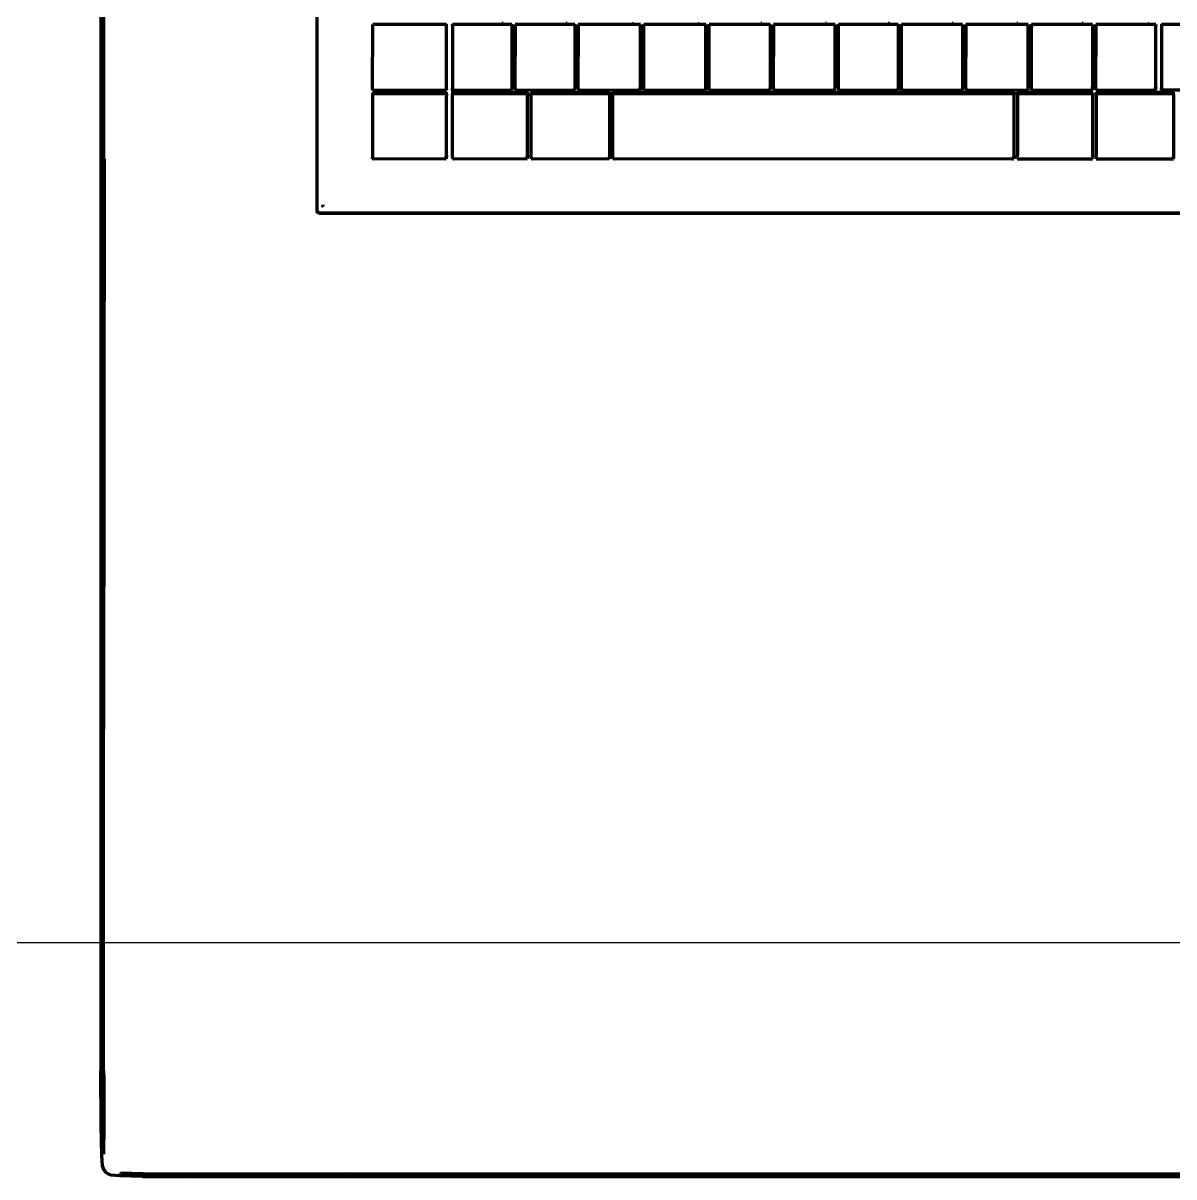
# Model space of a CAD drawing. Header units: millimetres. Extents: x 4307 to 31003, y 2809 to 20009.
# Drawn here: x 18839.5 to 19072.6, y 8490.6 to 8724.4 of the extents above; entities that cross this region are included whole.
import ezdxf

# ---------------------------------------------------------------- set-up
doc = ezdxf.new("R2010")
doc.units = ezdxf.units.MM
doc.layers.add('ProfileEdges', color=7, linetype='Continuous')

msp = doc.modelspace()

# ---------------------------------------------------------------- linework, layer by layer
for p, q in [((18910.26, 8711.13), (18910.35, 8711.13)), ((18910.26, 8710.79), (18910.35, 8710.79)), ((18910.35, 8710.79), (18910.6, 8710.79)), ((18924.89, 8710.79), (18925.15, 8710.79)), ((18925.15, 8710.79), (18925.24, 8710.79)), ((18926.55, 8711.13), (18926.47, 8711.13)), ((18926.47, 8710.79), (18926.55, 8710.79)), ((18926.55, 8710.79), (18926.81, 8710.79)), ((18938.15, 8710.79), (18938.41, 8710.79)), ((18938.5, 8711.13), (18938.41, 8711.13)), ((18938.41, 8710.79), (18938.5, 8710.79)), ((18939.27, 8711.13), (18939.18, 8711.13)), ((18939.18, 8710.79), (18939.27, 8710.79)), ((18950.91, 8710.79), (18951.17, 8710.79)), ((18951.25, 8711.13), (18951.17, 8711.13)), ((18951.17, 8710.79), (18951.25, 8710.79)), ((18952.03, 8711.13), (18951.94, 8711.13)), ((18951.94, 8710.79), (18952.03, 8710.79)), ((18964.17, 8710.79), (18964.43, 8710.79)), ((18964.51, 8711.13), (18964.42, 8711.13)), ((18964.43, 8710.79), (18964.51, 8710.79)), ((18965.2, 8710.79), (18965.28, 8710.79)), ((18977.67, 8711.13), (18977.41, 8711.13)), ((18977.41, 8710.79), (18977.67, 8710.79)), ((18977.75, 8711.13), (18977.67, 8711.13)), ((18977.67, 8710.79), (18977.75, 8710.79)), ((18978.44, 8710.79), (18978.52, 8710.79)), ((18978.52, 8710.79), (18978.78, 8710.79)), ((18990.81, 8711.13), (18990.47, 8711.13)), ((18990.47, 8710.79), (18990.73, 8710.79)), ((18990.73, 8710.79), (18990.81, 8710.79)), ((18991.5, 8710.79), (18991.58, 8710.79)), ((18991.58, 8710.79), (18991.84, 8710.79)), ((19003.94, 8711.13), (19003.6, 8711.13)), ((19003.6, 8710.79), (19003.85, 8710.79)), ((19003.85, 8710.79), (19003.94, 8710.79)), ((19004.71, 8711.13), (19004.62, 8711.13)), ((19004.62, 8710.79), (19004.71, 8710.79)), ((19004.71, 8710.79), (19004.97, 8710.79)), ((19016.37, 8710.79), (19016.62, 8710.79)), ((19016.71, 8711.13), (19016.62, 8711.13)), ((19016.62, 8710.79), (19016.71, 8710.79)), ((19017.48, 8711.13), (19017.39, 8711.13)), ((19017.39, 8710.79), (19017.48, 8710.79)), ((19029.43, 8710.79), (19029.68, 8710.79)), ((19029.77, 8711.13), (19029.68, 8711.13)), ((19029.68, 8710.79), (19029.77, 8710.79)), ((19030.54, 8711.13), (19030.45, 8711.13)), ((19030.45, 8710.79), (19030.54, 8710.79)), ((19042.68, 8710.79), (19042.94, 8710.79)), ((19043.03, 8711.13), (19042.94, 8711.13)), ((19042.94, 8710.79), (19043.03, 8710.79)), ((19043.71, 8710.79), (19043.8, 8710.79)), ((19043.8, 8710.79), (19044.05, 8710.79)), ((19055.74, 8710.79), (19056, 8710.79)), ((19056.09, 8711.13), (19056, 8711.13)), ((19056, 8710.79), (19056.09, 8710.79)), ((19056.77, 8710.79), (19056.86, 8710.79)), ((19056.86, 8710.79), (19057.11, 8710.79)), ((19068.53, 8710.79), (19068.68, 8710.79)), ((19068.74, 8710.81), (19068.87, 8710.79)), ((19068.87, 8711.13), (19068.79, 8711.13)), ((19070.05, 8711.13), (19070.14, 8711.13)), ((19070.05, 8710.79), (19070.14, 8710.79)), ((19070.14, 8710.79), (19070.39, 8710.79)), ((18910.22, 8696.87), (18910.3, 8696.87)), ((18910.3, 8696.87), (18924.89, 8696.84)), ((18925.11, 8696.89), (18925.24, 8696.87)), ((18925.17, 8697.21), (18925.24, 8697.21)), ((18926.55, 8697.21), (18926.47, 8697.21)), ((18926.47, 8696.87), (18926.55, 8696.87)), ((18926.55, 8696.87), (18941.34, 8696.84)), ((18941.55, 8696.89), (18941.68, 8696.87)), ((18941.68, 8697.21), (18941.6, 8697.21)), ((18942.45, 8697.21), (18942.37, 8697.21)), ((18942.37, 8696.87), (18942.45, 8696.87)), ((18942.45, 8696.87), (18957.91, 8696.84)), ((18958.25, 8697.21), (18957.91, 8697.21)), ((18958.16, 8696.87), (18958.25, 8696.87)), ((18958.93, 8696.87), (18959.02, 8696.87)), ((18959.02, 8696.87), (19039.82, 8696.84)), ((19040.16, 8697.21), (19039.82, 8697.21)), ((19040.07, 8696.87), (19040.16, 8696.87)), ((19040.84, 8696.87), (19040.93, 8696.87)), ((19040.93, 8696.87), (19056.03, 8696.87)), ((19056.12, 8697.21), (19056.03, 8697.21)), ((19056.03, 8696.87), (19056.12, 8696.87)), ((19056.8, 8696.87), (19056.89, 8696.87)), ((19056.89, 8696.87), (19072.41, 8696.87)), ((19072.5, 8697.21), (19072.16, 8697.21)), ((19072.41, 8696.87), (19072.5, 8696.87)), ((18900.08, 8687.34), (18900.08, 8687.31)), ((18900.08, 8687.31), (18900.13, 8687.31)), ((18900.08, 8687.31), (18900.1, 8687.11)), ((18900.13, 8687.31), (18900.23, 8687.14)), ((18899.16, 8686.3), (18899.26, 8686.17)), ((18899.26, 8686.17), (18899.26, 8686.42)), ((18899.26, 8686.17), (18899.33, 8686.12))]:
    msp.add_line(p, q)
msp.add_lwpolyline([(17159.58, 9782.64), (19682.84, 9782.64), (19682.84, 8537.98), (17159.58, 8537.98)], close=True)
at = {"layer": 'ProfileEdges', "lineweight": 211}
for p, q in [((18855.23, 8804.13), (18855.23, 8530.46)), ((18855.66, 8804.07), (18855.66, 8530.51)), ((18855.79, 8804.06), (18855.77, 8581.25)), ((18899.02, 8801.43), (18899.02, 8686.16)), ((18855.43, 8780.42), (18855.42, 8724.34)), ((18855.36, 8554.11), (18855.42, 8724.34)), ((18855.43, 8554.1), (18855.42, 8724.34)), ((18910.28, 8711.43), (18910.32, 8723.54)), ((18910.35, 8724.04), (18910.3, 8724.04)), ((18910.3, 8724.04), (18910.32, 8723.92)), ((18910.32, 8723.92), (18910.35, 8724.04)), ((18910.32, 8723.54), (18910.32, 8723.92)), ((18925.19, 8724.04), (18910.35, 8724.04)), ((18925.22, 8723.92), (18925.19, 8724.04)), ((18925.24, 8724.04), (18925.19, 8724.04)), ((18925.22, 8723.92), (18925.24, 8724.04)), ((18925.22, 8711.05), (18925.22, 8723.92)), ((18926.54, 8724.05), (18926.47, 8724.04)), ((18926.49, 8723.92), (18926.47, 8724.04)), ((18926.54, 8724.05), (18926.49, 8723.92)), ((18926.49, 8723.92), (18926.49, 8711.43)), ((18938.44, 8724.04), (18926.54, 8724.05)), ((18936.73, 8724.27), (18936.48, 8724.27)), ((18938.44, 8724.04), (18938.47, 8723.92)), ((18938.5, 8724.04), (18938.44, 8724.04)), ((18938.5, 8724.04), (18938.47, 8723.92)), ((18938.47, 8723.92), (18938.47, 8711.43)), ((18939.2, 8723.92), (18939.18, 8724.04)), ((18939.23, 8724.04), (18939.18, 8724.04)), ((18939.18, 8711.13), (18939.2, 8723.92)), ((18939.2, 8723.92), (18939.23, 8724.04)), ((18951.2, 8724.04), (18939.23, 8724.04)), ((18949.66, 8724.27), (18949.44, 8724.27)), ((18951.2, 8724.04), (18951.23, 8723.92)), ((18951.25, 8724.04), (18951.2, 8724.04)), ((18951.25, 8724.04), (18951.23, 8723.92)), ((18951.23, 8723.92), (18951.23, 8711.43)), ((18951.99, 8724.04), (18951.94, 8724.04)), ((18951.96, 8723.92), (18951.94, 8724.04)), ((18951.94, 8711.13), (18951.96, 8723.92)), ((18951.96, 8723.92), (18951.99, 8724.04)), ((18964.4, 8724.05), (18951.99, 8724.04)), ((18963.11, 8724.22), (18962.94, 8724.22)), ((18964.4, 8724.05), (18964.43, 8723.93)), ((18964.51, 8724.04), (18964.4, 8724.05)), ((18964.43, 8723.93), (18964.49, 8723.54)), ((18964.51, 8724.04), (18964.49, 8723.54)), ((18964.49, 8723.54), (18964.49, 8711.43)), ((18965.27, 8724.04), (18965.2, 8724.04)), ((18965.22, 8723.92), (18965.2, 8724.04)), ((18965.2, 8711.13), (18965.22, 8723.92)), ((18965.27, 8724.04), (18965.22, 8723.92)), ((18977.64, 8724.05), (18965.27, 8724.04)), ((18976.42, 8724.22), (18976.24, 8724.22)), ((18977.64, 8724.05), (18977.67, 8723.93)), ((18977.75, 8724.04), (18977.64, 8724.05)), ((18977.67, 8723.93), (18977.73, 8723.54)), ((18977.75, 8724.04), (18977.73, 8723.54)), ((18977.73, 8723.54), (18977.73, 8711.43)), ((18978.46, 8723.92), (18978.44, 8724.04)), ((18978.49, 8724.04), (18978.44, 8724.04)), ((18978.44, 8711.13), (18978.46, 8723.92)), ((18978.46, 8723.92), (18978.49, 8724.04)), ((18990.76, 8724.04), (18978.49, 8724.04)), ((18989.13, 8724.27), (18988.92, 8724.27)), ((18990.76, 8724.04), (18990.79, 8723.92)), ((18990.81, 8724.04), (18990.76, 8724.04)), ((18990.81, 8724.04), (18990.79, 8723.92)), ((18990.79, 8723.92), (18990.79, 8711.43)), ((18991.57, 8724.04), (18991.5, 8724.04)), ((18991.52, 8723.92), (18991.5, 8724.04)), ((18991.5, 8711.13), (18991.52, 8723.92)), ((18991.57, 8724.04), (18991.52, 8723.92)), ((19003.89, 8724.04), (18991.57, 8724.04)), ((19002.22, 8724.27), (19002, 8724.27)), ((19003.89, 8724.04), (19003.92, 8723.92)), ((19003.94, 8724.04), (19003.89, 8724.04)), ((19003.94, 8724.04), (19003.92, 8723.92)), ((19003.92, 8723.92), (19003.92, 8711.43)), ((19004.65, 8723.92), (19004.62, 8724.04)), ((19004.68, 8724.04), (19004.62, 8724.04)), ((19004.62, 8711.13), (19004.65, 8723.92)), ((19004.65, 8723.92), (19004.68, 8724.04)), ((19016.66, 8724.04), (19004.68, 8724.04)), ((19014.93, 8724.27), (19014.72, 8724.27)), ((19016.66, 8724.04), (19016.69, 8723.92)), ((19016.71, 8724.04), (19016.66, 8724.04)), ((19016.71, 8724.04), (19016.69, 8723.92)), ((19016.69, 8723.92), (19016.69, 8711.43)), ((19017.42, 8723.92), (19017.39, 8724.04)), ((19017.45, 8724.04), (19017.39, 8724.04)), ((19017.39, 8711.13), (19017.42, 8723.92)), ((19017.42, 8723.92), (19017.45, 8724.04)), ((19029.72, 8724.04), (19017.45, 8724.04)), ((19027.87, 8724.27), (19027.65, 8724.27)), ((19029.72, 8724.04), (19029.75, 8723.92)), ((19029.77, 8724.04), (19029.72, 8724.04)), ((19029.77, 8724.04), (19029.75, 8723.92)), ((19029.75, 8723.92), (19029.75, 8711.43)), ((19030.5, 8724.04), (19030.45, 8724.04)), ((19030.48, 8723.92), (19030.45, 8724.04)), ((19030.45, 8711.13), (19030.48, 8723.54)), ((19030.48, 8723.92), (19030.5, 8724.04)), ((19030.48, 8723.54), (19030.48, 8723.92)), ((19042.98, 8724.04), (19030.5, 8724.04)), ((19040.93, 8724.27), (19040.72, 8724.27)), ((19042.98, 8724.04), (19043.01, 8723.92)), ((19043.03, 8724.04), (19042.98, 8724.04)), ((19043.03, 8724.04), (19043.01, 8723.92)), ((19043.01, 8723.92), (19043.01, 8711.43)), ((19043.76, 8724.04), (19043.71, 8724.04)), ((19043.73, 8723.92), (19043.71, 8724.04)), ((19043.71, 8711.13), (19043.73, 8723.92)), ((19043.73, 8723.92), (19043.76, 8724.04)), ((19043.8, 8724.04), (19043.76, 8724.04)), ((19056.04, 8724.04), (19043.8, 8724.04)), ((19043.8, 8723.53), (19043.8, 8724.04)), ((19054.21, 8724.27), (19053.99, 8724.27)), ((19056.07, 8723.92), (19056.04, 8724.04)), ((19056.09, 8724.04), (19056.04, 8724.04)), ((19056.09, 8724.04), (19056.07, 8723.92)), ((19056.07, 8723.92), (19056.07, 8711.43)), ((19056.79, 8723.92), (19056.77, 8724.04)), ((19056.82, 8724.04), (19056.77, 8724.04)), ((19056.77, 8711.13), (19056.79, 8723.92)), ((19056.79, 8723.92), (19056.82, 8724.04)), ((19068.8, 8724.05), (19056.82, 8724.04)), ((19067.51, 8724.22), (19067.33, 8724.22)), ((19068.8, 8724.05), (19068.85, 8723.54)), ((19068.87, 8724.04), (19068.8, 8724.05)), ((19068.87, 8724.04), (19068.85, 8723.54)), ((19068.85, 8723.54), (19068.85, 8711.43)), ((19070.12, 8724.04), (19070.05, 8724.04)), ((19070.05, 8724.04), (19070.07, 8723.92)), ((19070.07, 8723.92), (19070.05, 8711.13)), ((19070.12, 8724.04), (19070.07, 8723.92)), ((19104.65, 8724.04), (19070.12, 8724.04)), ((18910.26, 8711.13), (18910.28, 8711.43)), ((18910.28, 8711.05), (18910.26, 8711.13)), ((18910.28, 8711.05), (18910.26, 8710.79)), ((18910.35, 8710.79), (18910.28, 8711.05)), ((18910.35, 8710.79), (18910.6, 8710.7)), ((18924.89, 8710.7), (18910.6, 8710.7)), ((18924.89, 8710.7), (18925.15, 8710.79)), ((18925.22, 8711.05), (18925.15, 8710.79)), ((18925.24, 8710.79), (18925.22, 8711.05)), ((18926.49, 8711.43), (18926.47, 8711.13)), ((18926.49, 8711.05), (18926.47, 8711.13)), ((18926.47, 8710.79), (18926.49, 8711.05)), ((18926.47, 8710.79), (18926.47, 8710.38)), ((18926.49, 8711.05), (18926.55, 8710.79)), ((18926.55, 8710.79), (18926.81, 8710.7)), ((18938.15, 8710.7), (18926.81, 8710.7)), ((18938.41, 8710.79), (18938.15, 8710.7)), ((18938.41, 8710.79), (18938.47, 8711.05)), ((18938.47, 8711.43), (18938.5, 8711.13)), ((18938.5, 8711.13), (18938.47, 8711.05)), ((18938.5, 8710.79), (18938.47, 8711.05)), ((18939.18, 8711.13), (18939.2, 8711.05)), ((18939.2, 8711.05), (18939.18, 8710.79)), ((18939.27, 8710.79), (18939.2, 8711.05)), ((18939.27, 8710.79), (18939.37, 8710.79)), ((18939.37, 8710.79), (18939.52, 8710.7)), ((18950.91, 8710.75), (18939.52, 8710.7)), ((18951.17, 8710.79), (18950.91, 8710.75)), ((18951.17, 8710.79), (18951.23, 8711.05)), ((18951.23, 8711.43), (18951.25, 8711.13)), ((18951.25, 8711.13), (18951.23, 8711.05)), ((18951.25, 8710.79), (18951.23, 8711.05)), ((18951.96, 8711.05), (18951.94, 8711.13)), ((18951.96, 8711.05), (18951.94, 8710.79)), ((18952.03, 8710.79), (18951.96, 8711.05)), ((18952.03, 8710.79), (18952.13, 8710.79)), ((18952.28, 8710.7), (18952.13, 8710.79)), ((18964.17, 8710.75), (18952.28, 8710.7)), ((18964.43, 8710.79), (18964.17, 8710.75)), ((18964.49, 8711.43), (18964.42, 8711.13)), ((18964.43, 8711.04), (18964.42, 8711.13)), ((18964.43, 8710.79), (18964.43, 8711.04)), ((18964.49, 8711.43), (18964.51, 8711.13)), ((18964.51, 8710.79), (18964.51, 8711.13)), ((18965.22, 8711.05), (18965.2, 8711.13)), ((18965.2, 8710.79), (18965.22, 8711.05)), ((18965.28, 8710.79), (18965.22, 8711.05)), ((18965.28, 8710.79), (18965.39, 8710.79)), ((18965.54, 8710.7), (18965.39, 8710.79)), ((18977.41, 8710.75), (18965.54, 8710.7)), ((18977.67, 8710.79), (18977.41, 8710.75)), ((18977.73, 8711.43), (18977.67, 8711.13)), ((18977.67, 8711.13), (18977.67, 8710.79)), ((18977.73, 8711.43), (18977.75, 8711.13)), ((18977.75, 8710.79), (18977.75, 8711.13)), ((18978.46, 8711.05), (18978.44, 8711.13)), ((18978.44, 8710.79), (18978.46, 8711.05)), ((18978.46, 8711.05), (18978.52, 8710.79)), ((18978.78, 8710.7), (18978.52, 8710.79)), ((18990.47, 8710.75), (18978.78, 8710.7)), ((18990.73, 8710.79), (18990.47, 8710.75)), ((18990.73, 8710.79), (18990.79, 8711.05)), ((18990.79, 8711.43), (18990.81, 8711.13)), ((18990.81, 8711.13), (18990.79, 8711.05)), ((18990.81, 8710.79), (18990.79, 8711.05)), ((18991.5, 8711.13), (18991.52, 8711.05)), ((18991.52, 8711.05), (18991.5, 8710.79)), ((18991.52, 8711.05), (18991.58, 8710.79)), ((18991.84, 8710.7), (18991.58, 8710.79)), ((19003.6, 8710.75), (18991.84, 8710.7)), ((19003.85, 8710.79), (19003.6, 8710.75)), ((19003.85, 8710.79), (19003.92, 8711.05)), ((19003.92, 8711.43), (19003.94, 8711.13)), ((19003.92, 8711.05), (19003.94, 8711.13)), ((19003.94, 8710.79), (19003.92, 8711.05)), ((19004.62, 8711.13), (19004.65, 8711.05)), ((19004.65, 8711.05), (19004.62, 8710.79)), ((19004.65, 8711.05), (19004.71, 8710.79)), ((19004.71, 8710.79), (19004.97, 8710.7)), ((19016.37, 8710.75), (19004.97, 8710.7)), ((19016.37, 8710.75), (19016.62, 8710.79)), ((19016.62, 8710.79), (19016.69, 8711.05)), ((19016.69, 8711.43), (19016.71, 8711.13)), ((19016.71, 8711.13), (19016.69, 8711.05)), ((19016.71, 8710.79), (19016.69, 8711.05)), ((19017.42, 8711.05), (19017.39, 8711.13)), ((19017.39, 8710.79), (19017.42, 8711.05)), ((19017.42, 8711.05), (19017.48, 8710.79)), ((19017.48, 8710.79), (19017.58, 8710.79)), ((19017.58, 8710.79), (19017.74, 8710.7)), ((19029.43, 8710.75), (19017.74, 8710.7)), ((19029.43, 8710.75), (19029.68, 8710.79)), ((19029.68, 8710.79), (19029.75, 8711.05)), ((19029.75, 8711.43), (19029.77, 8711.13)), ((19029.75, 8711.05), (19029.77, 8711.13)), ((19029.77, 8710.79), (19029.75, 8711.05)), ((19030.45, 8711.13), (19030.48, 8711.05)), ((19030.48, 8711.05), (19030.45, 8710.79)), ((19030.54, 8710.79), (19030.48, 8711.05)), ((19030.54, 8710.79), (19030.65, 8710.79)), ((19030.8, 8710.7), (19030.65, 8710.79)), ((19042.68, 8710.75), (19030.8, 8710.7)), ((19042.68, 8710.75), (19042.94, 8710.79)), ((19042.94, 8710.79), (19043.01, 8711.05)), ((19043.01, 8711.43), (19043.03, 8711.13)), ((19043.01, 8711.05), (19043.03, 8711.13)), ((19043.03, 8710.79), (19043.01, 8711.05)), ((19043.73, 8711.05), (19043.71, 8711.13)), ((19043.71, 8710.79), (19043.73, 8711.05)), ((19043.73, 8711.05), (19043.8, 8710.79)), ((19044.05, 8710.7), (19043.8, 8710.79)), ((19055.74, 8710.75), (19044.05, 8710.7)), ((19056, 8710.79), (19055.74, 8710.75)), ((19056, 8710.79), (19056.07, 8711.05)), ((19056.09, 8711.13), (19056.07, 8711.43)), ((19056.07, 8711.05), (19056.09, 8711.13)), ((19056.09, 8710.79), (19056.07, 8711.05)), ((19056.79, 8711.05), (19056.77, 8711.13)), ((19056.77, 8710.79), (19056.79, 8711.05)), ((19056.79, 8711.05), (19056.86, 8710.79)), ((19056.86, 8710.79), (19057.11, 8710.7)), ((19068.53, 8710.75), (19057.11, 8710.7)), ((19068.68, 8710.79), (19068.53, 8710.75)), ((19068.74, 8710.81), (19068.68, 8710.79)), ((19068.74, 8710.81), (19068.79, 8711.04)), ((19068.85, 8711.43), (19068.79, 8711.13)), ((19068.79, 8711.13), (19068.79, 8711.04)), ((19068.85, 8711.43), (19068.87, 8711.13)), ((19068.87, 8710.79), (19068.87, 8711.13)), ((19070.07, 8711.05), (19070.05, 8711.13)), ((19070.05, 8710.79), (19070.07, 8711.05)), ((19070.07, 8711.05), (19070.14, 8710.79)), ((19070.39, 8710.75), (19070.14, 8710.79)), ((19104.37, 8710.75), (19070.39, 8710.75)), ((18910.28, 8709.92), (18910.24, 8697.13)), ((18925.24, 8710.38), (18910.26, 8710.38)), ((18910.26, 8710.04), (18910.28, 8709.92)), ((18910.31, 8710.04), (18910.26, 8710.04)), ((18910.28, 8709.92), (18910.31, 8710.04)), ((18910.31, 8710.04), (18910.34, 8710.19)), ((18925.17, 8710.04), (18910.31, 8710.04)), ((18910.6, 8710.28), (18910.34, 8710.19)), ((18924.89, 8710.28), (18910.6, 8710.28)), ((18924.89, 8710.28), (18925.15, 8710.19)), ((18925.15, 8710.19), (18925.17, 8710.04)), ((18925.24, 8710.04), (18925.17, 8710.04)), ((18925.17, 8710.04), (18925.22, 8709.55)), ((18925.24, 8710.04), (18925.22, 8709.55)), ((18925.22, 8697.51), (18925.22, 8709.55)), ((18925.24, 8710.04), (18925.24, 8710.38)), ((18926.47, 8710.38), (18941.68, 8710.38)), ((18926.47, 8710.38), (18926.47, 8710.04)), ((18926.54, 8710.04), (18926.47, 8710.04)), ((18926.49, 8709.92), (18926.47, 8710.04)), ((18926.47, 8697.21), (18926.49, 8709.92)), ((18926.54, 8710.04), (18926.49, 8709.92)), ((18926.59, 8710.17), (18926.54, 8710.04)), ((18941.6, 8710.04), (18926.54, 8710.04)), ((18926.81, 8710.28), (18926.59, 8710.17)), ((18941.34, 8710.28), (18926.81, 8710.28)), ((18941.6, 8710.19), (18941.34, 8710.28)), ((18941.6, 8710.19), (18941.6, 8710.04)), ((18941.68, 8710.04), (18941.6, 8710.04)), ((18941.6, 8709.85), (18941.6, 8710.04)), ((18941.6, 8709.85), (18941.66, 8709.55)), ((18941.68, 8710.04), (18941.66, 8709.55)), ((18941.66, 8697.51), (18941.66, 8709.55)), ((18941.68, 8710.04), (18941.68, 8710.38)), ((18942.37, 8710.38), (18942.37, 8710.04)), ((18942.37, 8710.38), (18958.25, 8710.38)), ((18942.42, 8710.04), (18942.37, 8710.04)), ((18942.39, 8709.92), (18942.37, 8710.04)), ((18942.37, 8697.21), (18942.39, 8709.92)), ((18942.39, 8709.92), (18942.42, 8710.04)), ((18942.42, 8710.04), (18942.45, 8710.19)), ((18958.2, 8710.04), (18942.42, 8710.04)), ((18942.71, 8710.22), (18942.45, 8710.19)), ((18957.91, 8710.22), (18942.71, 8710.22)), ((18958.16, 8710.19), (18957.91, 8710.22)), ((18958.16, 8710.19), (18958.2, 8710.04)), ((18958.2, 8710.04), (18958.23, 8709.92)), ((18958.25, 8710.04), (18958.2, 8710.04)), ((18958.25, 8710.04), (18958.23, 8709.92)), ((18958.23, 8709.92), (18958.23, 8697.51)), ((18958.25, 8710.04), (18958.25, 8710.38)), ((18958.93, 8710.38), (19040.16, 8710.38)), ((18958.93, 8710.04), (18958.93, 8710.38)), ((18959.01, 8710.04), (18958.93, 8710.04)), ((18958.95, 8709.92), (18958.93, 8710.04)), ((18958.93, 8697.21), (18958.95, 8709.92)), ((18959.01, 8710.04), (18958.95, 8709.92)), ((18959.06, 8710.17), (18959.01, 8710.04)), ((19040.11, 8710.04), (18959.01, 8710.04)), ((18959.28, 8710.28), (18959.06, 8710.17)), ((19039.82, 8710.28), (18959.28, 8710.28)), ((19039.82, 8710.28), (19040.07, 8710.19)), ((19040.07, 8710.19), (19040.11, 8710.04)), ((19040.16, 8710.04), (19040.11, 8710.04)), ((19040.11, 8710.04), (19040.14, 8709.92)), ((19040.16, 8710.04), (19040.14, 8709.92)), ((19040.14, 8709.92), (19040.14, 8697.51)), ((19040.16, 8710.38), (19040.16, 8710.04)), ((19040.84, 8710.38), (19056.11, 8710.38)), ((19040.84, 8710.04), (19040.84, 8710.38)), ((19040.89, 8710.04), (19040.84, 8710.04)), ((19040.87, 8709.92), (19040.84, 8710.04)), ((19040.87, 8709.92), (19040.89, 8710.04)), ((19040.87, 8709.92), (19040.87, 8697.51)), ((19040.89, 8710.04), (19040.93, 8710.19)), ((19056.07, 8710.04), (19040.89, 8710.04)), ((19040.93, 8710.19), (19041.19, 8710.28)), ((19055.77, 8710.28), (19041.19, 8710.28)), ((19055.77, 8710.28), (19056.03, 8710.19)), ((19056.03, 8710.19), (19056.07, 8710.04)), ((19056.12, 8710.04), (19056.07, 8710.04)), ((19056.07, 8710.04), (19056.09, 8709.92)), ((19056.12, 8710.04), (19056.09, 8709.92)), ((19056.09, 8709.92), (19056.09, 8697.51)), ((19056.8, 8710.38), (19056.8, 8710.04)), ((19056.8, 8710.38), (19072.5, 8710.38)), ((19056.85, 8710.04), (19056.8, 8710.04)), ((19056.82, 8709.92), (19056.8, 8710.04)), ((19056.82, 8709.92), (19056.85, 8710.04)), ((19056.82, 8709.92), (19056.82, 8697.51)), ((19056.85, 8710.04), (19056.89, 8710.19)), ((19072.45, 8710.04), (19056.85, 8710.04)), ((19056.89, 8710.19), (19057.14, 8710.28)), ((19072.16, 8710.28), (19057.14, 8710.28)), ((19072.16, 8710.28), (19072.41, 8710.19)), ((19072.45, 8710.04), (19072.41, 8710.19)), ((19072.5, 8710.04), (19072.45, 8710.04)), ((19072.48, 8709.92), (19072.45, 8710.04)), ((19072.5, 8710.04), (19072.48, 8709.92)), ((19072.48, 8709.92), (19072.48, 8697.51)), ((19072.5, 8710.04), (19072.5, 8710.38)), ((18855.9, 8696.85), (18855.77, 8581.25)), ((18910.24, 8697.13), (18910.22, 8696.87)), ((18910.3, 8696.87), (18910.24, 8697.13)), ((18910.56, 8696.78), (18910.3, 8696.87)), ((18924.89, 8696.84), (18910.56, 8696.78)), ((18924.89, 8696.84), (18925.11, 8696.89)), ((18925.15, 8697.12), (18925.11, 8696.89)), ((18925.15, 8697.12), (18925.17, 8697.21)), ((18925.17, 8697.21), (18925.22, 8697.51)), ((18925.22, 8697.51), (18925.24, 8697.21)), ((18925.24, 8696.87), (18925.24, 8697.21)), ((18926.47, 8697.21), (18926.49, 8697.13)), ((18926.49, 8697.13), (18926.47, 8696.87)), ((18926.49, 8697.13), (18926.55, 8696.87)), ((18926.81, 8696.78), (18926.55, 8696.87)), ((18941.34, 8696.84), (18926.81, 8696.78)), ((18941.34, 8696.84), (18941.55, 8696.89)), ((18941.6, 8697.12), (18941.55, 8696.89)), ((18941.6, 8697.21), (18941.66, 8697.51)), ((18941.6, 8697.12), (18941.6, 8697.21)), ((18941.66, 8697.51), (18941.68, 8697.21)), ((18941.68, 8696.87), (18941.68, 8697.21)), ((18942.37, 8697.21), (18942.39, 8697.13)), ((18942.39, 8697.13), (18942.37, 8696.87)), ((18942.45, 8696.87), (18942.39, 8697.13)), ((18942.71, 8696.78), (18942.45, 8696.87)), ((18957.91, 8696.84), (18942.71, 8696.78)), ((18958.16, 8696.87), (18957.91, 8696.84)), ((18958.23, 8697.13), (18958.16, 8696.87)), ((18958.23, 8697.51), (18958.25, 8697.21)), ((18958.23, 8697.13), (18958.25, 8697.21)), ((18958.25, 8696.87), (18958.23, 8697.13)), ((18958.95, 8697.13), (18958.93, 8697.21)), ((18958.93, 8696.87), (18958.95, 8697.13)), ((18958.95, 8697.13), (18959.02, 8696.87)), ((18959.28, 8696.78), (18959.02, 8696.87)), ((19039.82, 8696.84), (18959.28, 8696.78)), ((19039.82, 8696.84), (19040.07, 8696.87)), ((19040.14, 8697.13), (19040.07, 8696.87)), ((19040.14, 8697.51), (19040.16, 8697.21)), ((19040.16, 8697.21), (19040.14, 8697.13)), ((19040.16, 8696.87), (19040.14, 8697.13)), ((19040.84, 8697.21), (19040.87, 8697.51)), ((19040.87, 8697.13), (19040.84, 8697.21)), ((19040.84, 8696.87), (19040.87, 8697.13)), ((19040.87, 8697.13), (19040.93, 8696.87)), ((19040.93, 8696.87), (19041.19, 8696.78)), ((19055.77, 8696.78), (19041.19, 8696.78)), ((19055.77, 8696.78), (19056.03, 8696.87)), ((19056.09, 8697.13), (19056.03, 8696.87)), ((19056.09, 8697.51), (19056.12, 8697.21)), ((19056.09, 8697.13), (19056.12, 8697.21)), ((19056.12, 8696.87), (19056.09, 8697.13)), ((19056.8, 8697.21), (19056.82, 8697.51)), ((19056.82, 8697.13), (19056.8, 8697.21)), ((19056.82, 8697.13), (19056.8, 8696.87)), ((19056.82, 8697.13), (19056.89, 8696.87)), ((19056.89, 8696.87), (19057.14, 8696.78)), ((19072.16, 8696.78), (19057.14, 8696.78)), ((19072.16, 8696.78), (19072.41, 8696.87)), ((19072.48, 8697.13), (19072.41, 8696.87)), ((19072.48, 8697.51), (19072.5, 8697.21)), ((19072.5, 8697.21), (19072.48, 8697.13)), ((19072.5, 8696.87), (19072.48, 8697.13)), ((18900.13, 8687.4), (18900.13, 8687.31)), ((18900.23, 8687.27), (18900.13, 8687.31)), ((18900.23, 8687.51), (18900.23, 8687.27)), ((18900.23, 8687.27), (18900.28, 8687.19)), ((18899.2, 8685.97), (18899.02, 8686.16)), ((18899.05, 8686.18), (18899.22, 8685.99)), ((18899.24, 8685.97), (18899.2, 8685.97)), ((18899.24, 8685.97), (18899.37, 8685.83)), ((18899.46, 8685.97), (18899.24, 8685.97)), ((18899.37, 8685.83), (19198.25, 8685.83)), ((18899.46, 8685.97), (18899.49, 8685.93)), ((18899.49, 8685.93), (19198.13, 8685.93)), ((18855.82, 8512.24), (18855.77, 8581.25)), ((18855.43, 8554.1), (18855.36, 8554.11)), ((18855.43, 8554.1), (18855.53, 8554.11)), ((18855.53, 8554.11), (18855.66, 8530.51)), ((18855.69, 8512.21), (18855.66, 8530.51)), ((18855.23, 8530.46), (18855.27, 8512.14)), ((18855.33, 8500.93), (18855.27, 8512.14)), ((18855.74, 8501.04), (18855.69, 8512.21)), ((18855.82, 8512.24), (18855.83, 8510.38)), ((18855.83, 8510.38), (18855.87, 8501.07)), ((18855.83, 8510.38), (18855.83, 8501.06)), ((18855.42, 8495.08), (18855.33, 8500.93)), ((18855.83, 8501.06), (18855.74, 8501.04)), ((18855.74, 8501.04), (18855.82, 8495.22)), ((18855.83, 8501.06), (18855.82, 8495.22)), ((18855.87, 8501.07), (18855.83, 8501.06)), ((18855.58, 8492.83), (18855.42, 8495.08)), ((18855.74, 8492.39), (18855.58, 8492.83)), ((18855.92, 8491.98), (18855.74, 8492.39)), ((18856.49, 8491.35), (18855.92, 8491.98)), ((18856.49, 8491.35), (18856.85, 8491.13)), ((18857.26, 8490.94), (18856.85, 8491.13)), ((18859.07, 8490.79), (18857.26, 8490.94)), ((18863.67, 8490.69), (18859.07, 8490.79)), ((18859.2, 8491.24), (18859.24, 8491.38)), ((18863.77, 8491.15), (18859.2, 8491.24)), ((18859.24, 8491.38), (18863.8, 8491.29)), ((18872.49, 8491.09), (18863.77, 8491.15)), ((18863.8, 8491.29), (18872.51, 8491.23)), ((18886.75, 8491.05), (18872.49, 8491.09)), ((18872.51, 8491.23), (18886.77, 8491.2)), ((18905.17, 8491.18), (18886.75, 8491.05)), ((18905.15, 8490.91), (18886.75, 8491.05)), ((18886.75, 8491.05), (18926.32, 8491.03)), ((18886.77, 8491.2), (18905.17, 8491.18)), ((18905.15, 8490.91), (18905.14, 8490.8)), ((19353.44, 8490.8), (18905.14, 8490.8)), ((18926.32, 8491.03), (18905.15, 8490.91)), ((18905.17, 8491.18), (19353.41, 8491.18)), ((18863.67, 8490.69), (18872.43, 8490.63)), ((18886.7, 8490.58), (18872.43, 8490.63)), ((19371.88, 8490.59), (18886.7, 8490.58))]:
    msp.add_line(p, q, dxfattribs=at)

doc.saveas('drawing.dxf')
